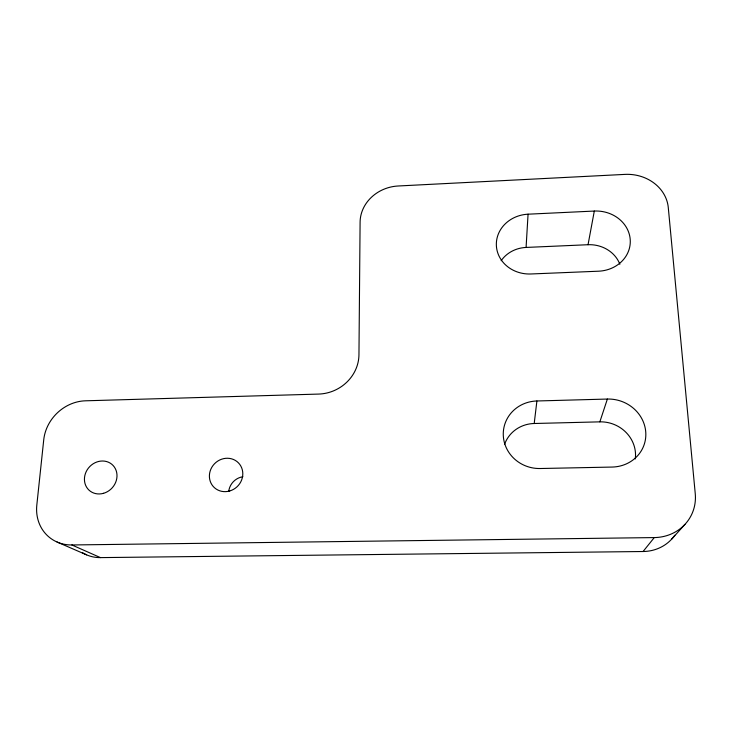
<?xml version="1.0" encoding="UTF-8"?>
<svg xmlns="http://www.w3.org/2000/svg" width="732" height="732" viewBox="0 0 732 732"><rect width="100%" height="100%" fill="white"/><g stroke="black" fill="none" stroke-linecap="round" stroke-linejoin="round"><path stroke-width="1.1" d="M501.173 260.683A31.092 28.283 -0.9 0 1 526.079 247.434L528.065 214.192L594.311 211.054A33.773 30.104 3.1 0 1 630.225 239.629A33.773 30.104 3.1 0 1 598.492 271.206L530.892 273.978A33.26 29.921 -1.8 0 1 496.369 245.549A33.26 29.921 -1.8 0 1 528.065 214.192M504.54 444.434A33.041 31.577 14.4 0 1 534.204 423.499L536.904 400.98L607.377 399.05A36.188 33.782 18.1 0 1 645.761 432.2A36.188 33.782 18.1 0 1 612.108 467.062L540.106 468.517A35.456 33.709 11.8 0 1 503.296 435.586A35.456 33.709 11.8 0 1 536.904 400.98M619.867 264.27A31.558 28.429 4.1 0 0 588.043 244.717L594.311 211.054M635.284 458.955A33.69 31.622 20.1 0 0 599.847 421.852L607.377 399.05M643.071 551.516L654.271 537.581A45.045 41.88 27.4 0 0 695.254 493.688L668.279 207.54A40.443 35.52 3.8 0 0 624.954 174.39L398.181 185.992A38.586 34.587 -13.2 0 0 360.098 222.153L358.955 354.727A39.885 37.122 -24.9 0 1 318.585 394.081L85.461 400.807A40.727 36.152 -45.4 0 0 43.737 439.804L36.82 505.043A41.898 37.323 -50.5 0 0 71.873 544.965L100.449 557.61L643.071 551.516A41.861 39.089 29.4 0 0 674.812 535.229M671.555 539.264L684.942 524.387M526.079 247.434L588.043 244.717M534.204 423.499L599.847 421.852M71.873 544.965L654.271 537.581M57.087 542.037L86.577 554.847M228.723 491.428A16.113 15.152 -46.5 0 1 242.859 476.742M100.449 557.61A39.071 35.163 -51.7 0 1 82.46 552.678M103.596 493.295A17.257 15.473 -48.1 0 0 113.158 465.543A17.257 15.473 -48.1 0 0 85.388 473.613A17.257 15.473 -48.1 0 0 103.596 493.295M229.702 490.971A17.275 16.113 -44.9 0 0 238.422 462.844A17.275 16.113 -44.9 0 0 210.166 471.033A17.275 16.113 -44.9 0 0 229.702 490.971"/></g></svg>
